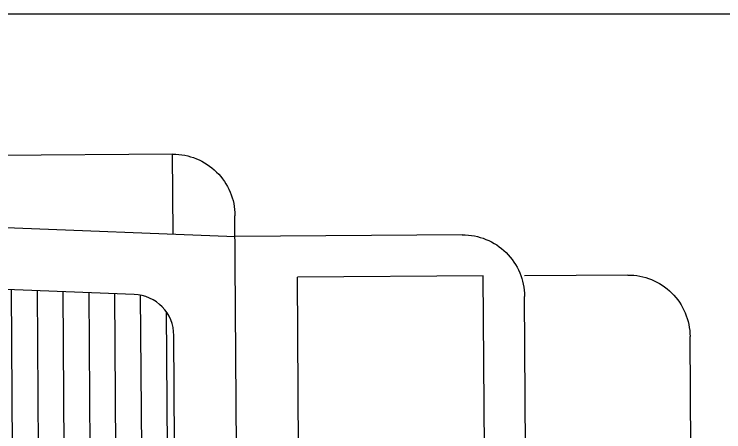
# Model space of a CAD drawing. Header units: millimetres. Extents: x 2625.3 to 2681.2, y 1230 to 1238.4.
# Drawn here: x 2658.582 to 2659.441, y 1234.419 to 1234.924 of the extents above; entities that cross this region are included whole.
import ezdxf

# ---------------------------------------------------------------- set-up
doc = ezdxf.new("R2010")
doc.units = ezdxf.units.MM
doc.layers.add('LAYOUT', color=253, linetype='Continuous')

# ---------------------------------------------------------------- blocks, each defined once
blk = doc.blocks.new('*X39')
at = {"color": 0}
for p, q in [((90.78125, 15.8539), (90.78125, 16.2398)), ((90.8125, 15.85274), (90.8125, 16.24096)), ((90.59375, 15.86243), (90.59375, 16.23128)), ((90.625, 15.86101), (90.625, 16.2327)), ((90.65625, 15.85959), (90.65625, 16.23412)), ((90.6875, 15.85817), (90.6875, 16.23554)), ((90.71875, 15.85675), (90.71875, 16.23696)), ((90.75, 15.85533), (90.75, 16.23838)), ((90.5, 15.86725), (90.5, 16.22645)), ((90.53125, 15.86527), (90.53125, 16.22843)), ((90.5625, 15.86385), (90.5625, 16.22986)), ((90.84375, 15.86604), (90.84375, 16.22767)), ((90.46875, 15.88763), (90.46875, 16.20607))]:
    blk.add_line(p, q, dxfattribs=at)
blk = doc.blocks.new('A$C3EAC3D19')
at = {"layer": 'LAYOUT'}
for p, q in [((0, 0.62819), (0.00405, 1.22818)), ((0.08124, 1.02425), (0.09949, 0.55252)), ((0.09659, 0.62754), (0, 0.62819)), ((0.62448, 0.54897), (0.07449, 0.55269)), ((0.09763, 0.27753), (0.09949, 0.55252)), ((0.14746, 0.25219), (0.14898, 0.47718)), ((0.54897, 0.47448), (0.14898, 0.47718)), ((0.54746, 0.24949), (0.14746, 0.25219)), ((0.14628, 0.07719), (0.14713, 0.20219)), ((0.52212, 0.19966), (0.17213, 0.20202)), ((0.47077, 0), (0.22078, 0.00169))]:
    blk.add_line(p, q, dxfattribs=at)
blk.add_lwpolyline([(0.16982, 0.67478), (0.15821, 0.97486, -0.427581), (0.20851, 1.02679), (0.49688, 1.02485, -0.427581), (0.54647, 0.97224), (0.53081, 0.67234, -0.400971), (0.48054, 0.62495), (0.21944, 0.62671, -0.400971)], format="xyb", close=True, dxfattribs=at)
for centre in [(0.075, 0.62769), (0.17263, 0.27702), (0.22128, 0.07669)]:
    blk.add_arc(centre, 0.075, 179.61315, 269.61315, dxfattribs=at)
at = {"layer": 'LAYOUT', "xscale": -1, "rotation": 269.6131484374406}
blk.add_blockref('*X39', (-16.30726, -89.72348), dxfattribs=at)

msp = doc.modelspace()

# ---------------------------------------------------------------- linework, layer by layer
msp.add_line((2660.21287, 1234.92424), (2657.31587, 1234.92424))

# ---------------------------------------------------------------- block references
at = {"xscale": -1, "rotation": 90}
msp.add_blockref('A$C3EAC3D19', (2659.40227, 1234.75483), dxfattribs=at)

doc.saveas('drawing.dxf')
